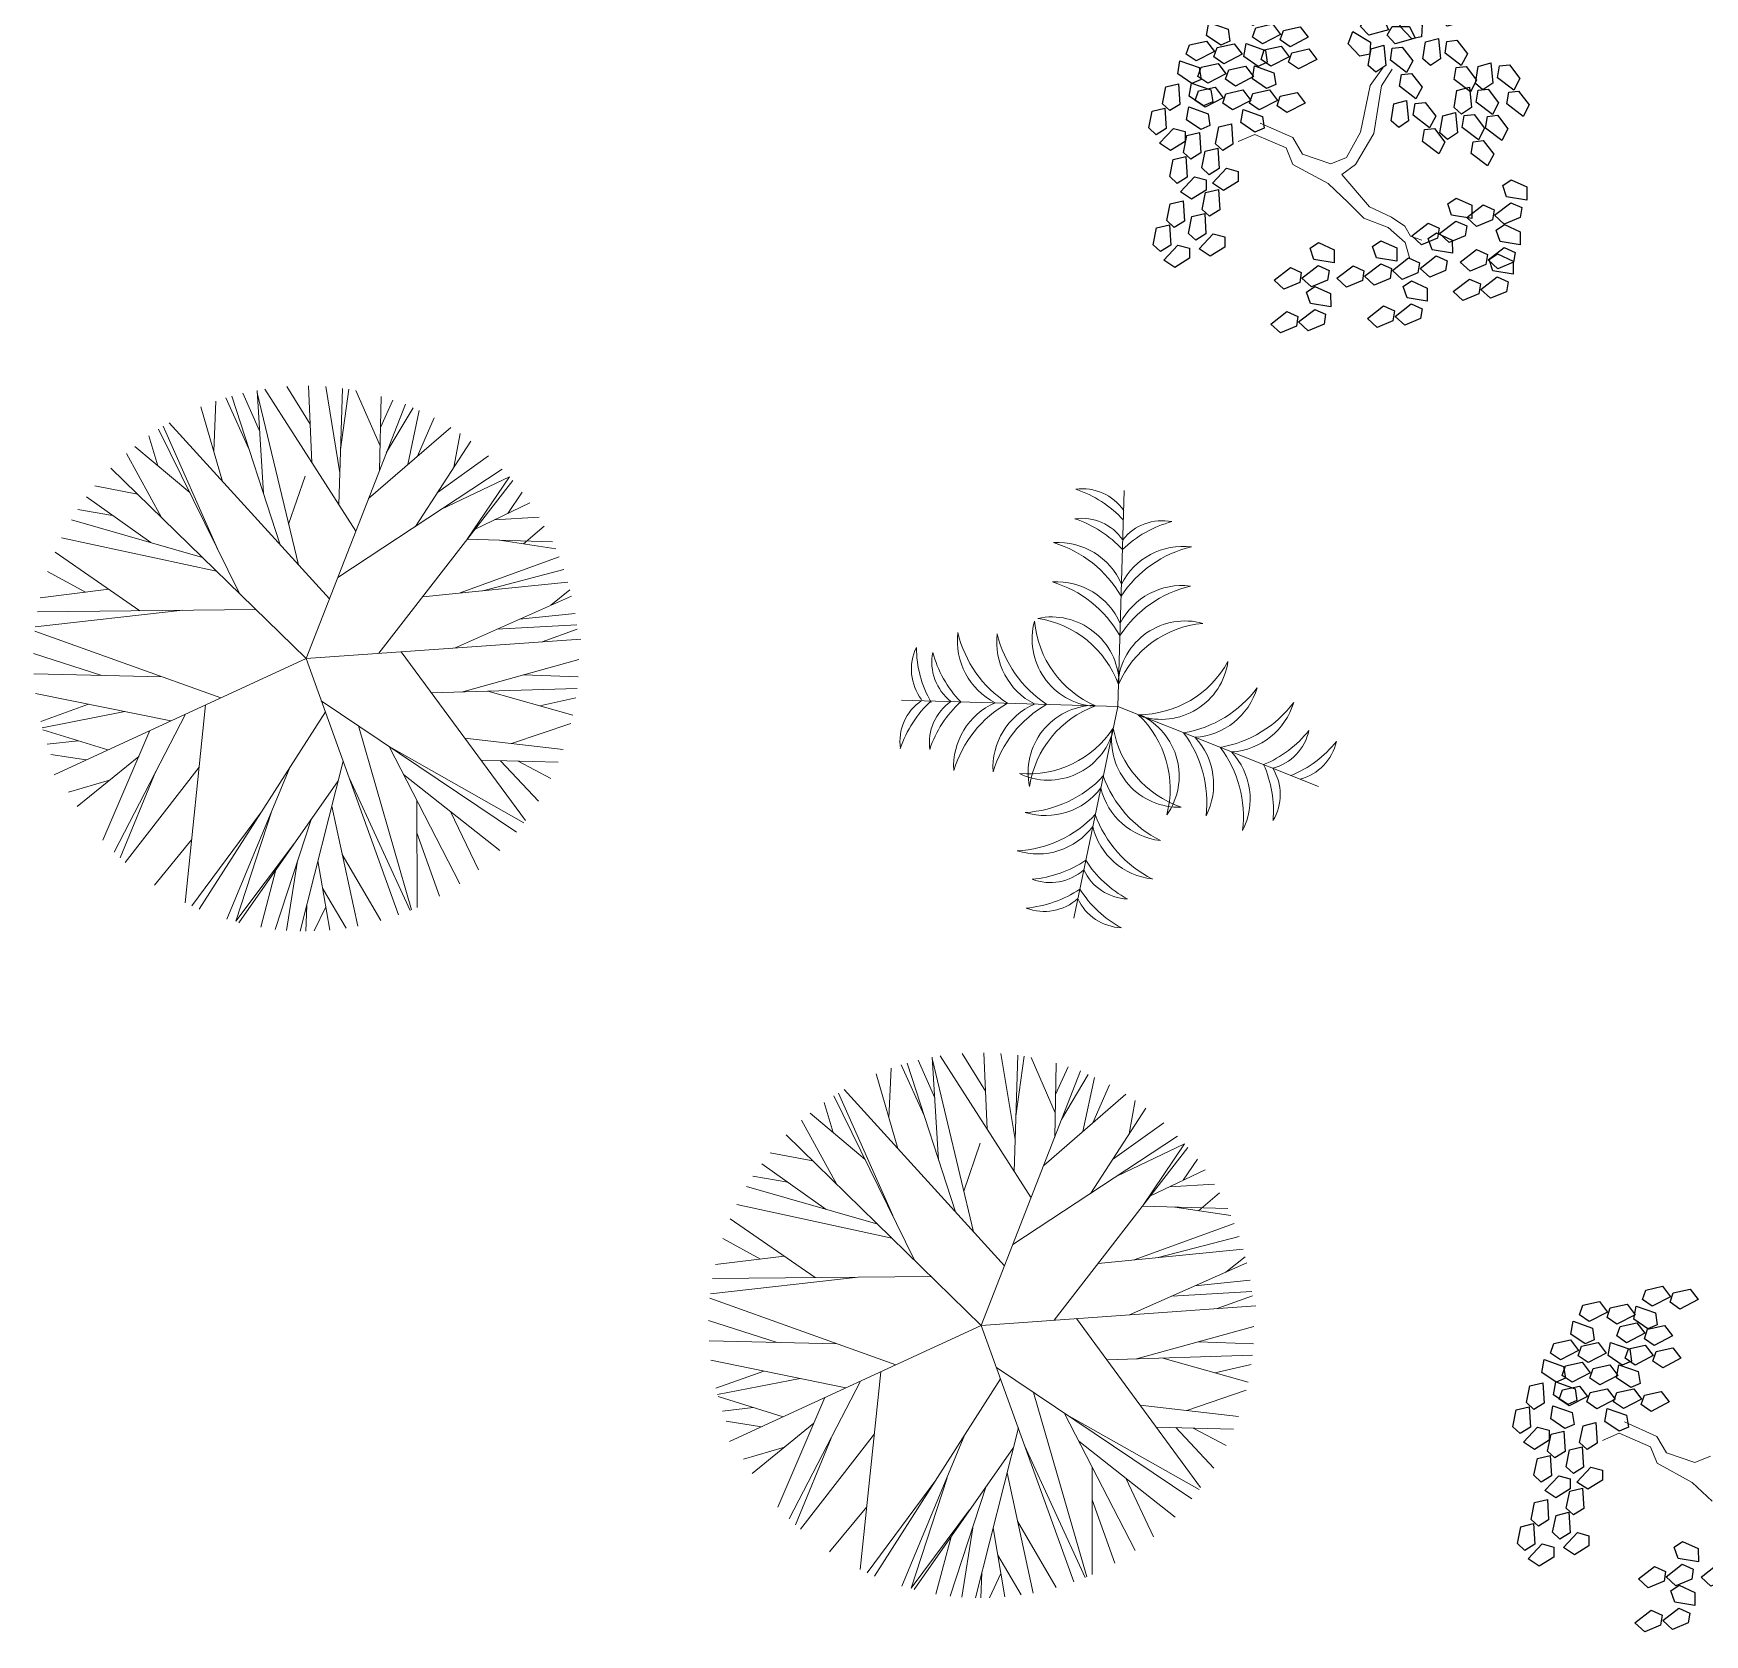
# Model space of a CAD drawing. Header units: millimetres. Extents: x 997 to 4249, y 599 to 1440.
# Drawn here: x 1721.78 to 1745.35, y 751.24 to 773.84 of the extents above; entities that cross this region are included whole.
import ezdxf

# ---------------------------------------------------------------- set-up
doc = ezdxf.new("R2010")
doc.units = ezdxf.units.MM
doc.linetypes.add('Continuo', pattern=[0])
doc.layers.add('cercas existentes', color=18, linetype='Continuous')
doc.layers.add('taludes', color=9, linetype='Continuous')

# ---------------------------------------------------------------- blocks, each defined once
blk = doc.blocks.new('L', base_point=(1.3683, 0.5913))
at = {"linetype": 'Continuo'}
for p, q in [((1.2809, 0.65), (1.3117, 0.675)), ((1.3117, 0.675), (1.3419, 0.6213)), ((1.2937, 0.5998), (1.2809, 0.65)), ((1.3419, 0.6213), (1.3225, 0.5909)), ((1.2753, 0.5668), (1.3061, 0.5917)), ((1.2881, 0.5166), (1.2753, 0.5668)), ((1.3225, 0.5909), (1.2937, 0.5998)), ((1.3061, 0.5917), (1.3362, 0.538)), ((1.3557, 0.5478), (1.3911, 0.5544)), ((1.3911, 0.5544), (1.4042, 0.5272)), ((1.3169, 0.5076), (1.2881, 0.5166)), ((1.3362, 0.538), (1.3169, 0.5076)), ((1.337, 0.4891), (1.3557, 0.5478)), ((1.4042, 0.5272), (1.3763, 0.4836)), ((1.3763, 0.4836), (1.337, 0.4891))]:
    blk.add_line(p, q, dxfattribs=at)
blk = doc.blocks.new('gtfoods1')
at = {"layer": 'taludes', "linetype": 'Continuo', "lineweight": 5, "extrusion": (-0.012368, -0.016489, 0.999788)}
for p, q in [((-183.817, 112.185, 12.097), (-183.636, 112.435, 12.103)), ((-183.658, 112.18, 12.099), (-183.506, 112.418, 12.104)), ((-183.954, 111.528, 12.084), (-183.817, 112.185, 12.097)), ((-183.766, 111.508, 12.086), (-183.658, 112.18, 12.099)), ((-184.91, 111.45, 12.071), (-185.367, 111.653, 12.069)), ((-184.153, 111.17, 12.076), (-183.954, 111.528, 12.084)), ((-185.444, 111.494, 12.065), (-185.679, 111.393, 12.061)), ((-185.002, 111.304, 12.068), (-185.444, 111.494, 12.065)), ((-184.908, 111.072, 12.065), (-185.002, 111.304, 12.068)), ((-184.773, 111.216, 12.069), (-184.91, 111.45, 12.071)), ((-184.026, 111.071, 12.076), (-183.766, 111.508, 12.086)), ((-184.41, 110.8, 12.067), (-184.908, 111.072, 12.065)), ((-184.372, 111.082, 12.072), (-184.773, 111.216, 12.069)), ((-184.372, 111.082, 12.072), (-184.153, 111.17, 12.076)), ((-184.218, 110.929, 12.071), (-184.026, 111.071, 12.076)), ((-184.218, 110.929, 12.071), (-183.827, 110.471, 12.068)), ((-184.41, 110.8, 12.067), (-184.129, 110.534, 12.066)), ((-184.129, 110.534, 12.066), (-183.905, 110.311, 12.065)), ((-183.827, 110.471, 12.068), (-183.514, 110.326, 12.07)), ((-183.905, 110.311, 12.065), (-183.562, 110.179, 12.067)), ((-183.562, 110.179, 12.067), (-183.323, 109.969, 12.066)), ((-183.514, 110.326, 12.07), (-183.33, 110.199, 12.07)), ((-183.33, 110.199, 12.07), (-183.247, 110.061, 12.069)), ((-183.323, 109.969, 12.066), (-183.258, 109.738, 12.063)), ((-183.247, 110.061, 12.069), (-183.09, 110.002, 12.07)), ((-180.306, 93.162, 12.065), (-180.541, 93.062, 12.061)), ((-179.864, 92.973, 12.068), (-180.306, 93.162, 12.065)), ((-179.773, 93.118, 12.071), (-180.229, 93.322, 12.069)), ((-179.77, 92.741, 12.065), (-179.864, 92.973, 12.068)), ((-179.636, 92.885, 12.069), (-179.773, 93.118, 12.071)), ((-179.273, 92.468, 12.067), (-179.77, 92.741, 12.065)), ((-179.235, 92.751, 12.072), (-179.636, 92.885, 12.069)), ((-179.235, 92.751, 12.072), (-179.015, 92.838, 12.076)), ((-179.273, 92.468, 12.067), (-178.992, 92.203, 12.066))]:
    blk.add_line(p, q, dxfattribs=at)
at = {"layer": 'taludes', "lineweight": 5, "extrusion": (-0.01642, -0.01246, 0.999788)}
for p, q in [((-199.634, 107.058, 12.099), (-199.958, 107.775, 12.102)), ((-199.193, 105.701, 12.089), (-199.875, 107.8, 12.104)), ((-199.484, 107.31, 12.104), (-199.718, 107.841, 12.107)), ((-199.43, 106.429, 12.094), (-199.519, 107.882, 12.111)), ((-198.936, 105.418, 12.09), (-199.517, 107.847, 12.11)), ((-198.126, 105.897, 12.109), (-199.409, 107.901, 12.113)), ((-198.769, 107.405, 12.117), (-199.098, 107.935, 12.118)), ((-198.745, 106.865, 12.111), (-198.793, 107.945, 12.124)), ((-198.351, 106.718, 12.116), (-198.55, 107.935, 12.127)), ((-198.365, 106.27, 12.11), (-198.314, 107.91, 12.131)), ((-198.341, 107.047, 12.12), (-198.223, 107.897, 12.132)), ((-197.785, 107.099, 12.13), (-198.125, 107.88, 12.134)), ((-197.792, 106.753, 12.125), (-197.771, 107.797, 12.138)), ((-197.78, 107.357, 12.133), (-197.603, 107.745, 12.141)), ((-200.005, 106.594, 12.087), (-200.312, 107.648, 12.095)), ((-200.13, 107.025, 12.09), (-200.101, 107.728, 12.099)), ((-198.828, 104.098, 12.075), (-197.427, 107.689, 12.143)), ((-197.696, 107.001, 12.13), (-197.319, 107.636, 12.144)), ((-197.393, 106.835, 12.133), (-197.232, 107.598, 12.145)), ((-199.769, 105.016, 12.071), (-200.908, 107.335, 12.081)), ((-200.079, 105.647, 12.074), (-200.844, 107.375, 12.083)), ((-198.5, 104.938, 12.091), (-200.76, 107.425, 12.085)), ((-197.947, 106.356, 12.118), (-196.787, 107.359, 12.149)), ((-197.255, 106.954, 12.136), (-197.021, 107.494, 12.147)), ((-196.743, 106.799, 12.143), (-196.655, 107.272, 12.15)), ((-200.468, 106.44, 12.077), (-201.244, 107.092, 12.073)), ((-200.918, 106.818, 12.075), (-201.047, 107.241, 12.078)), ((-197.284, 105.963, 12.124), (-196.506, 107.165, 12.151)), ((-200.867, 106.088, 12.066), (-201.362, 106.992, 12.069)), ((-196.975, 106.44, 12.135), (-196.254, 106.957, 12.153)), ((-198.828, 104.098, 12.075), (-201.581, 106.785, 12.063)), ((-199.074, 105.993, 12.095), (-198.843, 106.671, 12.107)), ((-198.382, 105.24, 12.097), (-196.06, 106.769, 12.154)), ((-197.8, 104.171, 12.093), (-195.913, 106.608, 12.154)), ((-196.916, 106.205, 12.133), (-195.959, 106.661, 12.154)), ((-195.959, 106.661, 12.154), (-196.554, 105.78, 12.133)), ((-201.016, 105.733, 12.059), (-201.926, 106.379, 12.053)), ((-201.206, 106.419, 12.065), (-201.807, 106.533, 12.056)), ((-195.981, 106.144, 12.147), (-195.779, 106.444, 12.154)), ((-201.557, 106.118, 12.055), (-202.049, 106.202, 12.048)), ((-196.443, 105.924, 12.137), (-195.67, 106.294, 12.154)), ((-196.173, 106.053, 12.143), (-195.539, 106.092, 12.154)), ((-200.289, 105.524, 12.069), (-202.139, 106.057, 12.045)), ((-195.762, 105.715, 12.146), (-195.467, 105.968, 12.154)), ((-200.09, 105.329, 12.07), (-202.277, 105.802, 12.04)), ((-196.554, 105.78, 12.133), (-195.352, 105.745, 12.153)), ((-196.099, 105.766, 12.141), (-195.307, 105.646, 12.152)), ((-201.172, 104.772, 12.045), (-202.37, 105.601, 12.036)), ((-196.669, 105.021, 12.122), (-195.26, 105.535, 12.152)), ((-201.941, 105.034, 12.036), (-202.474, 105.325, 12.03)), ((-197.182, 104.969, 12.113), (-195.135, 105.175, 12.149)), ((-196.334, 105.054, 12.128), (-195.191, 105.352, 12.15)), ((-201.611, 105.075, 12.041), (-202.578, 104.955, 12.024)), ((-196.736, 104.246, 12.111), (-195.083, 104.98, 12.147)), ((-195.377, 104.849, 12.141), (-195.105, 105.065, 12.148)), ((-200.566, 104.778, 12.055), (-202.649, 104.543, 12.018)), ((-199.536, 104.789, 12.072), (-202.618, 104.757, 12.021)), ((-195.817, 104.654, 12.131), (-195.034, 104.734, 12.145)), ((-200.031, 103.542, 12.048), (-202.656, 104.482, 12.017)), ((-196.138, 104.511, 12.124), (-195.01, 104.574, 12.144)), ((-195.498, 104.334, 12.133), (-195.003, 104.513, 12.143)), ((-198.828, 104.098, 12.075), (-194.953, 104.373, 12.142)), ((-201.708, 103.858, 12.025), (-202.674, 104.168, 12.013)), ((-198.828, 104.098, 12.075), (-202.382, 102.458, 11.996)), ((-198.828, 104.098, 12.075), (-197.522, 100.478, 12.051)), ((-197.485, 104.193, 12.098), (-195.734, 101.811, 12.097)), ((-196.637, 103.625, 12.105), (-194.981, 104.082, 12.138)), ((-200.86, 103.839, 12.038), (-202.669, 103.88, 12.009)), ((-195.763, 103.866, 12.122), (-194.989, 103.839, 12.135)), ((-200.737, 103.217, 12.033), (-202.643, 103.606, 12.006)), ((-198.613, 103.501, 12.071), (-195.861, 101.648, 12.093)), ((-197.058, 103.612, 12.098), (-195.004, 103.675, 12.133)), ((-196.265, 103.636, 12.111), (-195.065, 103.298, 12.127)), ((-195.532, 103.429, 12.121), (-195.021, 103.543, 12.131)), ((-201.896, 103.453, 12.017), (-202.571, 103.209, 12.002)), ((-201.383, 103.348, 12.024), (-202.549, 103.12, 12.002)), ((-200.531, 103.312, 12.037), (-201.537, 101.366, 11.996)), ((-200.245, 103.444, 12.044), (-200.535, 100.65, 12.004)), ((-198.556, 103.344, 12.07), (-200.337, 100.559, 12.006)), ((-201.625, 102.807, 12.013), (-202.541, 103.091, 12.001)), ((-201.033, 103.08, 12.026), (-201.696, 101.534, 11.996)), ((-198.09, 103.149, 12.075), (-197.341, 100.549, 12.055)), ((-195.928, 102.897, 12.108), (-195.091, 103.181, 12.125)), ((-202.044, 102.937, 12.008), (-202.48, 102.888, 12)), ((-197.654, 102.855, 12.079), (-195.757, 101.78, 12.097)), ((-197.654, 102.855, 12.079), (-196.66, 100.919, 12.071)), ((-196.589, 102.973, 12.098), (-195.202, 102.812, 12.119)), ((-201.93, 102.666, 12.006), (-202.429, 102.744, 11.999)), ((-201.189, 102.715, 12.019), (-202.058, 102.009, 11.996)), ((-200.336, 102.566, 12.031), (-201.38, 101.219, 11.997)), ((-199.058, 102.558, 12.052), (-199.947, 100.417, 12.011)), ((-198.306, 102.649, 12.066), (-198.91, 100.251, 12.026)), ((-196.36, 102.663, 12.098), (-195.27, 102.634, 12.115)), ((-196.084, 102.655, 12.102), (-195.55, 102.083, 12.104)), ((-195.838, 102.649, 12.106), (-195.373, 102.404, 12.111)), ((-201.603, 102.379, 12.008), (-202.18, 102.211, 11.996)), ((-200.948, 102.506, 12.02), (-201.451, 101.284, 11.997)), ((-198.375, 102.372, 12.061), (-199.777, 100.369, 12.013)), ((-198.217, 102.404, 12.064), (-197.361, 100.541, 12.055)), ((-197.452, 102.462, 12.077), (-196.094, 101.39, 12.086)), ((-197.266, 102.099, 12.076), (-197.262, 100.583, 12.057)), ((-199.47, 101.913, 12.037), (-200.44, 100.605, 12.005)), ((-199.312, 101.947, 12.04), (-199.819, 100.389, 12.013)), ((-198.466, 102.014, 12.055), (-198.097, 100.32, 12.04)), ((-196.791, 101.94, 12.082), (-196.398, 101.115, 12.078)), ((-198.758, 101.826, 12.048), (-199.266, 100.275, 12.02)), ((-197.265, 101.636, 12.07), (-196.945, 100.742, 12.064)), ((-200.443, 101.537, 12.017), (-200.968, 100.901, 12)), ((-198.992, 101.492, 12.04), (-199.819, 100.389, 12.013)), ((-198.95, 101.24, 12.037), (-199.103, 100.26, 12.023)), ((-198.66, 101.242, 12.042), (-198.495, 100.265, 12.033)), ((-198.317, 101.332, 12.049), (-197.773, 100.398, 12.046)), ((-199.256, 101.115, 12.031), (-199.468, 100.304, 12.017)), ((-198.595, 100.854, 12.038), (-198.263, 100.292, 12.037)), ((-198.819, 100.611, 12.032), (-198.832, 100.25, 12.027)), ((-198.551, 100.594, 12.036), (-198.712, 100.252, 12.029)), ((-190.605, 97.613, 12.09), (-190.576, 98.317, 12.099)), ((-190.109, 97.646, 12.099), (-190.433, 98.363, 12.102)), ((-189.668, 96.289, 12.089), (-190.35, 98.388, 12.104)), ((-189.959, 97.898, 12.104), (-190.192, 98.429, 12.107)), ((-189.905, 97.017, 12.094), (-189.994, 98.471, 12.111)), ((-189.411, 96.006, 12.09), (-189.992, 98.435, 12.11)), ((-188.601, 96.486, 12.109), (-189.883, 98.489, 12.113)), ((-189.244, 97.993, 12.117), (-189.573, 98.524, 12.118)), ((-189.22, 97.453, 12.111), (-189.267, 98.533, 12.124)), ((-188.826, 97.307, 12.116), (-189.025, 98.523, 12.127)), ((-188.839, 96.858, 12.11), (-188.789, 98.498, 12.131)), ((-188.815, 97.636, 12.12), (-188.698, 98.485, 12.132)), ((-188.26, 97.687, 12.13), (-188.599, 98.468, 12.134)), ((-188.267, 97.341, 12.125), (-188.246, 98.385, 12.138)), ((-188.255, 97.945, 12.133), (-188.078, 98.333, 12.141)), ((-190.479, 97.182, 12.087), (-190.787, 98.236, 12.095)), ((-189.303, 94.686, 12.075), (-187.902, 98.277, 12.143)), ((-188.17, 97.589, 12.13), (-187.794, 98.225, 12.144)), ((-187.868, 97.423, 12.133), (-187.707, 98.186, 12.145)), ((-187.73, 97.543, 12.136), (-187.496, 98.082, 12.147)), ((-190.243, 95.604, 12.071), (-191.382, 97.923, 12.081)), ((-190.553, 96.235, 12.074), (-191.319, 97.963, 12.083)), ((-188.975, 95.526, 12.091), (-191.235, 98.013, 12.085)), ((-188.422, 96.944, 12.118), (-187.262, 97.947, 12.149)), ((-187.217, 97.387, 12.143), (-187.13, 97.86, 12.15)), ((-190.943, 97.028, 12.077), (-191.718, 97.68, 12.073)), ((-191.392, 97.406, 12.075), (-191.521, 97.829, 12.078)), ((-187.759, 96.551, 12.124), (-186.981, 97.753, 12.151)), ((-189.303, 94.686, 12.075), (-192.056, 97.373, 12.063)), ((-191.342, 96.676, 12.066), (-191.837, 97.581, 12.069)), ((-187.45, 97.028, 12.135), (-186.729, 97.545, 12.153)), ((-189.548, 96.581, 12.095), (-189.318, 97.259, 12.107)), ((-188.857, 95.828, 12.097), (-186.534, 97.357, 12.154)), ((-188.274, 94.759, 12.093), (-186.388, 97.196, 12.154)), ((-187.391, 96.793, 12.133), (-186.434, 97.249, 12.154)), ((-186.434, 97.249, 12.154), (-187.029, 96.368, 12.133)), ((-191.491, 96.321, 12.059), (-192.401, 96.967, 12.053)), ((-191.681, 97.007, 12.065), (-192.281, 97.121, 12.056)), ((-186.456, 96.733, 12.147), (-186.254, 97.032, 12.154)), ((-192.032, 96.706, 12.055), (-192.524, 96.79, 12.048)), ((-186.917, 96.512, 12.137), (-186.144, 96.882, 12.154)), ((-186.647, 96.641, 12.143), (-186.013, 96.68, 12.154)), ((-190.764, 96.112, 12.069), (-192.614, 96.645, 12.045)), ((-186.237, 96.303, 12.146), (-185.941, 96.557, 12.154)), ((-191.647, 95.36, 12.045), (-192.844, 96.189, 12.036)), ((-190.564, 95.917, 12.07), (-192.752, 96.39, 12.04)), ((-187.029, 96.368, 12.133), (-185.826, 96.333, 12.153)), ((-186.574, 96.355, 12.141), (-185.781, 96.234, 12.152)), ((-187.144, 95.609, 12.122), (-185.735, 96.124, 12.152)), ((-192.416, 95.622, 12.036), (-192.949, 95.913, 12.03)), ((-187.656, 95.557, 12.113), (-185.61, 95.763, 12.149)), ((-186.809, 95.642, 12.128), (-185.666, 95.94, 12.15)), ((-192.085, 95.663, 12.041), (-193.053, 95.544, 12.024)), ((-187.211, 94.834, 12.111), (-185.558, 95.568, 12.147)), ((-185.852, 95.437, 12.141), (-185.579, 95.654, 12.148)), ((-191.04, 95.366, 12.055), (-193.124, 95.131, 12.018)), ((-190.011, 95.377, 12.072), (-193.093, 95.345, 12.021)), ((-186.292, 95.242, 12.131), (-185.509, 95.323, 12.145)), ((-190.506, 94.13, 12.048), (-193.131, 95.07, 12.017)), ((-186.613, 95.099, 12.124), (-185.485, 95.162, 12.144)), ((-185.973, 94.922, 12.133), (-185.478, 95.101, 12.143)), ((-189.303, 94.686, 12.075), (-185.428, 94.961, 12.142)), ((-187.96, 94.781, 12.098), (-186.209, 92.399, 12.097)), ((-192.182, 94.446, 12.025), (-193.149, 94.756, 12.013)), ((-189.303, 94.686, 12.075), (-192.856, 93.046, 11.996)), ((-189.303, 94.686, 12.075), (-187.997, 91.066, 12.051)), ((-187.111, 94.213, 12.105), (-185.456, 94.67, 12.138)), ((-191.335, 94.427, 12.038), (-193.144, 94.468, 12.009)), ((-186.238, 94.454, 12.122), (-185.464, 94.427, 12.135)), ((-191.212, 93.805, 12.033), (-193.118, 94.194, 12.006)), ((-189.087, 94.089, 12.071), (-186.335, 92.236, 12.093)), ((-187.533, 94.2, 12.098), (-185.479, 94.263, 12.133)), ((-186.74, 94.224, 12.111), (-185.539, 93.886, 12.127)), ((-186.007, 94.018, 12.121), (-185.496, 94.131, 12.131)), ((-192.37, 94.041, 12.017), (-193.046, 93.797, 12.002)), ((-191.858, 93.937, 12.024), (-193.023, 93.709, 12.002)), ((-191.005, 93.9, 12.037), (-192.012, 91.955, 11.996)), ((-190.72, 94.032, 12.044), (-191.01, 91.238, 12.004)), ((-189.031, 93.932, 12.07), (-190.811, 91.147, 12.006)), ((-192.1, 93.395, 12.013), (-193.016, 93.68, 12.001)), ((-191.508, 93.668, 12.026), (-192.171, 92.122, 11.996)), ((-188.565, 93.737, 12.075), (-187.816, 91.137, 12.055)), ((-186.403, 93.485, 12.108), (-185.566, 93.769, 12.125)), ((-192.519, 93.525, 12.008), (-192.954, 93.476, 12)), ((-188.129, 93.444, 12.079), (-186.231, 92.368, 12.097)), ((-188.129, 93.444, 12.079), (-187.134, 91.507, 12.071)), ((-187.063, 93.561, 12.098), (-185.676, 93.4, 12.119)), ((-192.405, 93.254, 12.006), (-192.904, 93.333, 11.999)), ((-191.664, 93.304, 12.019), (-192.533, 92.597, 11.996)), ((-190.811, 93.155, 12.031), (-191.854, 91.807, 11.997)), ((-189.533, 93.146, 12.052), (-190.422, 91.005, 12.011)), ((-188.78, 93.238, 12.066), (-189.384, 90.839, 12.026)), ((-186.835, 93.251, 12.098), (-185.745, 93.222, 12.115)), ((-186.558, 93.243, 12.102), (-186.024, 92.672, 12.104)), ((-186.313, 93.237, 12.106), (-185.848, 92.992, 12.111)), ((-192.078, 92.967, 12.008), (-192.655, 92.799, 11.996)), ((-191.422, 93.094, 12.02), (-191.926, 91.872, 11.997)), ((-188.85, 92.96, 12.061), (-190.252, 90.958, 12.013)), ((-188.692, 92.992, 12.064), (-187.836, 91.129, 12.055)), ((-187.926, 93.05, 12.077), (-186.569, 91.978, 12.086)), ((-187.74, 92.687, 12.076), (-187.737, 91.171, 12.057)), ((-189.945, 92.502, 12.037), (-190.914, 91.193, 12.005)), ((-189.786, 92.535, 12.04), (-190.294, 90.977, 12.013)), ((-188.94, 92.602, 12.055), (-188.571, 90.908, 12.04)), ((-187.266, 92.528, 12.082), (-186.872, 91.703, 12.078)), ((-189.232, 92.414, 12.048), (-189.74, 90.864, 12.02)), ((-187.739, 92.224, 12.07), (-187.42, 91.33, 12.064)), ((-190.918, 92.125, 12.017), (-191.443, 91.489, 12)), ((-189.467, 92.08, 12.04), (-190.294, 90.977, 12.013)), ((-189.424, 91.828, 12.037), (-189.578, 90.848, 12.023)), ((-189.135, 91.83, 12.042), (-188.97, 90.853, 12.033)), ((-188.792, 91.92, 12.049), (-188.247, 90.986, 12.046)), ((-189.73, 91.703, 12.031), (-189.943, 90.892, 12.017)), ((-189.069, 91.442, 12.038), (-188.738, 90.88, 12.037)), ((-189.294, 91.199, 12.032), (-189.307, 90.838, 12.027)), ((-189.025, 91.182, 12.036), (-189.187, 90.84, 12.029))]:
    blk.add_line(p, q, dxfattribs=at)
at = {"layer": 'taludes', "linetype": 'Continuous', "lineweight": 5}
for p in [(-187.286, 106.469, 12.071), (-190.427, 103.512, 12.071), (-187.998, 100.433, 12.071), (-184.544, 102.291, 12.071)]:
    blk.add_line(p, (-187.378, 103.42, 12.071), dxfattribs=at)
for centre, radius, start, end in [((-187.874, 105.789, 12.071), 0.704, 34.5568, 97.8912), ((-188.47, 104.983, 12.071), 1.585, 42.3431, 71.6462), ((-187.887, 105.373, 12.071), 0.704, 34.5568, 97.8912), ((-188.483, 104.567, 12.071), 1.585, 42.3431, 71.6462), ((-186.206, 104.498, 12.071), 1.585, 104.8875, 134.1905), ((-186.752, 105.339, 12.071), 0.704, 78.6425, 141.9769), ((-188.22, 104.76, 12.071), 0.975, 23.5157, 93.6605), ((-188.752, 104.167, 12.071), 1.635, 29.638, 73.3034), ((-185.962, 104.083, 12.071), 1.635, 103.2303, 146.8956), ((-186.457, 104.706, 12.071), 0.975, 82.8731, 153.0179), ((-188.237, 104.205, 12.071), 0.975, 23.5157, 93.6605), ((-188.769, 103.612, 12.071), 1.635, 29.638, 73.3034), ((-185.978, 103.528, 12.071), 1.635, 103.2303, 146.8956), ((-186.474, 104.152, 12.071), 0.975, 82.8731, 153.0179), ((-188.311, 103.734, 12.071), 0.951, 1.6928, 101.9014), ((-188.664, 104.342, 12.071), 0.975, 172.8731, 243.0179), ((-188.041, 104.837, 12.071), 1.635, 193.2303, 236.8956), ((-188.11, 104.325, 12.071), 0.975, 172.8731, 243.0179), ((-187.486, 104.82, 12.071), 1.635, 193.2303, 236.8956), ((-187.635, 104.37, 12.071), 0.951, 164.6323, 264.8409), ((-187.119, 104.75, 12.071), 1.438, 185.079, 246.6004), ((-188.721, 103.242, 12.071), 1.438, 19.9333, 81.4546), ((-186.428, 103.677, 12.071), 0.951, 74.6323, 174.8409), ((-186.049, 103.161, 12.071), 1.438, 95.079, 156.6004), ((-189.585, 103.946, 12.071), 0.704, 154.0494, 217.3837), ((-188.633, 104.262, 12.071), 1.585, 180.2943, 209.5974), ((-189.297, 104.046, 12.071), 0.704, 168.6425, 231.9769), ((-188.456, 104.592, 12.071), 1.585, 194.8875, 224.1905), ((-187.086, 104.743, 12.071), 1.438, 269.9333, 331.4546), ((-186.764, 104.19, 12.071), 0.951, 251.6928, 351.9014), ((-189.747, 102.924, 12.071), 0.704, 124.5568, 187.8912), ((-188.941, 102.328, 12.071), 1.585, 132.3431, 161.6462), ((-186.722, 104.661, 12.071), 1.635, 279.638, 323.3034), ((-186.347, 103.959, 12.071), 0.975, 273.5157, 343.6605), ((-189.331, 102.912, 12.071), 0.704, 124.5568, 187.8912), ((-188.525, 102.316, 12.071), 1.585, 132.3431, 161.6462), ((-188.718, 102.578, 12.071), 0.975, 113.5157, 183.6605), ((-188.125, 102.046, 12.071), 1.635, 119.638, 163.3034), ((-188.163, 102.561, 12.071), 0.975, 113.5157, 183.6605), ((-187.57, 102.03, 12.071), 1.635, 119.638, 163.3034), ((-187.692, 102.487, 12.071), 0.951, 91.6928, 191.9014), ((-187.2, 102.078, 12.071), 1.438, 109.9333, 171.4546), ((-188.076, 102.26, 12.071), 1.438, 345.079, 46.6004), ((-187.462, 102.44, 12.071), 0.951, 324.6323, 64.8409), ((-186.206, 104.456, 12.071), 1.635, 279.638, 323.3034), ((-185.831, 103.753, 12.071), 0.975, 273.5157, 343.6605), ((-188.642, 103.906, 12.071), 1.438, 265.079, 326.6004), ((-188.358, 103.332, 12.071), 0.951, 244.6323, 344.8409), ((-186.514, 102.949, 12.071), 0.951, 171.6928, 271.9014), ((-186.025, 103.363, 12.071), 1.438, 189.9333, 251.4546), ((-187.756, 102.068, 12.071), 1.635, 353.2303, 36.8956), ((-185.923, 104.066, 12.071), 1.585, 292.3431, 321.6462), ((-185.369, 103.23, 12.071), 0.704, 284.5568, 347.8912), ((-187, 102.32, 12.071), 0.975, 332.8731, 43.0179), ((-187.24, 101.863, 12.071), 1.635, 353.2303, 36.8956), ((-185.536, 103.912, 12.071), 1.585, 292.3431, 321.6462), ((-184.982, 103.076, 12.071), 0.704, 284.5568, 347.8912), ((-186.485, 102.114, 12.071), 0.975, 332.8731, 43.0179), ((-186.766, 101.951, 12.071), 1.585, 354.8875, 24.1905), ((-188.775, 103.557, 12.071), 1.635, 273.2303, 316.8956), ((-186.042, 102.989, 12.071), 1.635, 199.638, 243.3034), ((-185.789, 102.176, 12.071), 0.704, 328.6425, 31.9769), ((-186.669, 102.498, 12.071), 0.975, 193.5157, 263.6605), ((-188.888, 103.014, 12.071), 1.635, 273.2303, 316.8956), ((-186.155, 102.446, 12.071), 1.635, 199.638, 243.3034), ((-188.509, 102.314, 12.071), 0.975, 252.8731, 323.0179), ((-186.782, 101.955, 12.071), 0.975, 193.5157, 263.6605), ((-188.719, 102.562, 12.071), 1.585, 274.8875, 304.1905), ((-186.49, 102.099, 12.071), 1.585, 212.3431, 241.6462), ((-188.328, 101.639, 12.071), 0.704, 248.6425, 311.9769), ((-187.216, 101.408, 12.071), 0.704, 204.5568, 267.8912), ((-188.804, 102.155, 12.071), 1.585, 274.8875, 304.1905), ((-188.412, 101.232, 12.071), 0.704, 248.6425, 311.9769), ((-187.301, 101.001, 12.071), 0.704, 204.5568, 267.8912), ((-186.574, 101.692, 12.071), 1.585, 212.3431, 241.6462)]:
    blk.add_arc(centre, radius, start, end, dxfattribs=at)
at = {"layer": 'taludes', "lineweight": 5}
blk.add_arc((-188.396, 102.857, 12.071), 0.975, 252.8731, 323.0179, dxfattribs=at)
at = {"layer": 'taludes', "linetype": 'Continuo', "lineweight": 5, "extrusion": (-0.012368, -0.016489, 0.999788)}
for p, xscale, yscale, zscale, rotation in [((-214.079, -19.147, 12.518), 4.693247904986873, 4.693247904986873, 4.693247904986873, 292.8731664010561), ((-216.242, -20.797, 12.518), 4.693247905292083, 4.693247905292083, 4.693247905292083, 305.0710582407918), ((-214.516, -19.783, 12.518), 4.693247904986873, 4.693247904986873, 4.693247904986873, 292.8731664010561), ((-215.641, -20.721, 12.518), 4.693247905292083, 4.693247905292083, 4.693247905292083, 305.0710582407918), ((-213.651, -19.555, 12.518), 4.693247905158423, 4.693247905158423, 4.693247905158423, 240.0875733262941), ((-216.243, -21.474, 12.518), 4.693247905292083, 4.693247905292083, 4.693247905292083, 305.0710582407918), ((-215.356, -20.9, 12.518), 4.693247905292083, 4.693247905292083, 4.693247905292083, 305.0710582407918), ((-214.209, -20.095, 12.518), 4.693247905158423, 4.693247905158423, 4.693247905158423, 240.0875733262941), ((-215.923, -21.628, 12.518), 4.693247905292083, 4.693247905292083, 4.693247905292083, 305.0710582407918), ((-212.85, -19.388, 12.518), 4.693247905158423, 4.693247905158423, 4.693247905158423, 240.0875733262941), ((-216.202, -22.236, 12.518), 4.693247905007419, 4.693247905007419, 4.693247905007419, 11.23182489907098), ((-212.885, -19.842, 12.518), 4.693247905158423, 4.693247905158423, 4.693247905158423, 240.0875733262941), ((-215.753, -21.921, 12.518), 4.693247905292083, 4.693247905292083, 4.693247905292083, 305.0710582407918), ((-215.118, -21.491, 12.518), 4.693247905292083, 4.693247905292083, 4.693247905292083, 305.0710582407918), ((-213.483, -20.525, 12.518), 4.693247905158423, 4.693247905158423, 4.693247905158423, 240.0875733262941), ((-212.83, -20.248, 12.518), 4.693247905158423, 4.693247905158423, 4.693247905158423, 240.0875733262941), ((-215.554, -22.606, 12.518), 4.693247905007419, 4.693247905007419, 4.693247905007419, 11.23182489907098), ((-215.265, -22.238, 12.518), 4.693247905007419, 4.693247905007419, 4.693247905007419, 11.23182489907098), ((-212.067, -20.504, 12.518), 4.693247904105663, 4.693247904105663, 4.693247904105663, 135.1959007807611), ((-215.162, -23.517, 12.518), 4.693247905007419, 4.693247905007419, 4.693247905007419, 11.23182489907098), ((-214.86, -23.091, 12.518), 4.693247905007419, 4.693247905007419, 4.693247905007419, 11.23182489907098), ((-212.532, -21.176, 12.518), 4.693247904105663, 4.693247904105663, 4.693247904105663, 135.1959007807611), ((-212.458, -21.734, 12.518), 4.693247904105663, 4.693247904105663, 4.693247904105663, 135.1959007807611), ((-211.762, -21.064, 12.518), 4.693247904105663, 4.693247904105663, 4.693247904105663, 135.1959007807611), ((-213.71, -22.844, 12.518), 4.693247904105663, 4.693247904105663, 4.693247904105663, 135.1959007807611), ((-213.019, -22.293, 12.518), 4.693247904105663, 4.693247904105663, 4.693247904105663, 135.1959007807611), ((-211.593, -21.456, 12.518), 4.693247904105663, 4.693247904105663, 4.693247904105663, 135.1959007807611), ((-212.334, -22.488, 12.518), 4.693247904105663, 4.693247904105663, 4.693247904105663, 135.1959007807611), ((-213.377, -23.368, 12.518), 4.693247904105663, 4.693247904105663, 4.693247904105663, 135.1959007807611), ((-200.55, -31.671, 12.757), 4.693247905292083, 4.693247905292083, 4.693247905292083, 305.0710582407918), ((-201.132, -32.376, 12.757), 4.693247905292083, 4.693247905292083, 4.693247905292083, 305.0710582407918), ((-200.531, -32.3, 12.757), 4.693247905292083, 4.693247905292083, 4.693247905292083, 305.0710582407918), ((-201.133, -33.053, 12.757), 4.693247905292083, 4.693247905292083, 4.693247905292083, 305.0710582407918), ((-200.246, -32.48, 12.757), 4.693247905292083, 4.693247905292083, 4.693247905292083, 305.0710582407918), ((-200.813, -33.207, 12.757), 4.693247905292083, 4.693247905292083, 4.693247905292083, 305.0710582407918), ((-201.093, -33.816, 12.757), 4.693247905007419, 4.693247905007419, 4.693247905007419, 11.23182489907098), ((-200.643, -33.5, 12.757), 4.693247905292083, 4.693247905292083, 4.693247905292083, 305.0710582407918), ((-200.008, -33.071, 12.757), 4.693247905292083, 4.693247905292083, 4.693247905292083, 305.0710582407918), ((-200.155, -33.817, 12.757), 4.693247905007419, 4.693247905007419, 4.693247905007419, 11.23182489907098), ((-200.444, -34.185, 12.757), 4.693247905007419, 4.693247905007419, 4.693247905007419, 11.23182489907098), ((-199.751, -34.67, 12.757), 4.693247905007419, 4.693247905007419, 4.693247905007419, 11.23182489907098), ((-200.052, -35.096, 12.757), 4.693247905007419, 4.693247905007419, 4.693247905007419, 11.23182489907098), ((-198.6, -34.423, 12.757), 4.693247904105663, 4.693247904105663, 4.693247904105663, 135.1959007807611), ((-197.909, -33.872, 12.757), 4.693247904105663, 4.693247904105663, 4.693247904105663, 135.1959007807611), ((-198.267, -34.947, 12.757), 4.693247904105663, 4.693247904105663, 4.693247904105663, 135.1959007807611)]:
    blk.add_blockref('L', p, dxfattribs=dict(at, xscale=xscale, yscale=yscale, zscale=zscale, rotation=rotation))

msp = doc.modelspace()

# ---------------------------------------------------------------- block references
at = {"layer": 'cercas existentes', "color": 1}
msp.add_blockref('gtfoods1', (1924.454, 660.921), dxfattribs=at)

doc.saveas('drawing.dxf')
